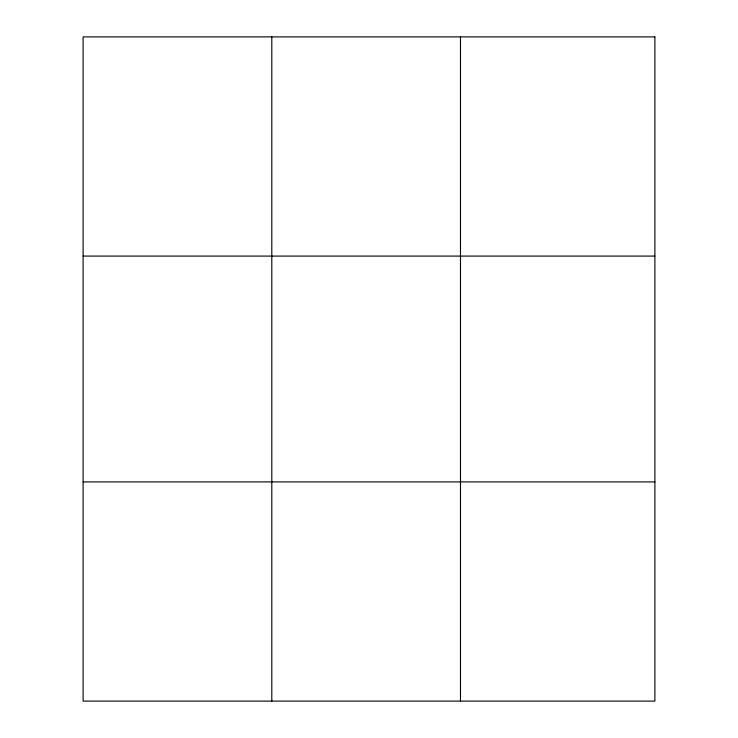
<?xml version="1.0" encoding="UTF-8"?>
<svg xmlns="http://www.w3.org/2000/svg" width="738" height="738" viewBox="0 0 738 738"><rect width="100%" height="100%" fill="white"/><g stroke="black" fill="none" stroke-linecap="round" stroke-linejoin="round"><path stroke-width="1.11" d="M271.796 701.1L271.796 36.9M460.484 701.1L460.484 36.9M83.108 256.086L654.892 256.086M83.108 481.914L654.892 481.914M654.892 36.9L654.892 701.1L83.108 701.1L83.108 36.9L654.892 36.9"/></g></svg>
